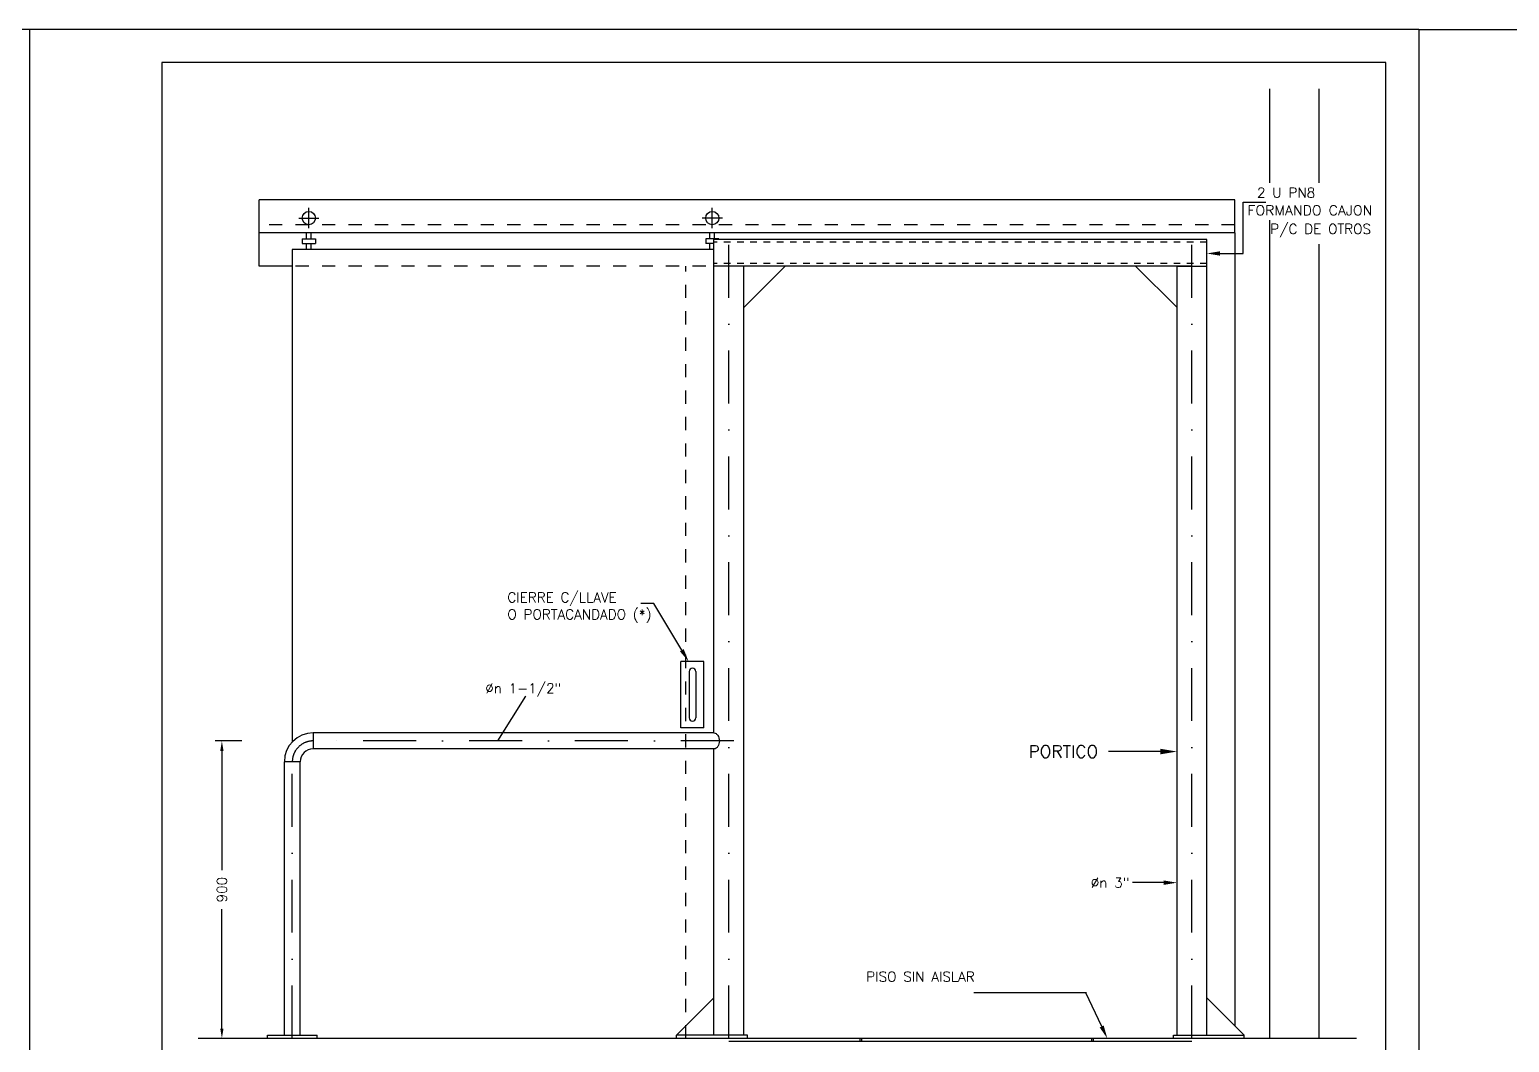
# Model space of a CAD drawing. Extents: x 2682 to 23682, y -29604 to -17724.
# Drawn here: x 11082 to 15556, y -20788 to -17724 of the extents above; entities that cross this region are included whole.
import ezdxf
from ezdxf import colors
from ezdxf.entities.mleader import LeaderData, LeaderLine
from ezdxf.enums import TextEntityAlignment as Align
from ezdxf.math import Vec2, Vec3

# ---------------------------------------------------------------- set-up
doc = ezdxf.new("R2010")
doc.units = 0
doc.header["$MEASUREMENT"] = 0
doc.header["$PDMODE"] = 33
for name, pattern in [('CEN20', [320, 160, -80, 0, -80]), ('PUN10', [40, 20, -20]), ('PUN20', [80, 40, -40])]:
    doc.linetypes.add(name, pattern=pattern)
doc.layers.get('0').update_dxf_attribs({"linetype": 'CONTINUOUS'})
doc.layers.get('DEFPOINTS').update_dxf_attribs({"linetype": 'CONTINUOUS'})
for name, color, linetype in [('0.6', 15, 'CONTINUOUS'), ('FI', 2, 'CONTINUOUS'), ('GR', 9, 'CONTINUOUS'), ('IS', 5, 'CONTINUOUS'), ('MA', 15, 'CONTINUOUS'), ('ME', 7, 'CONTINUOUS'), ('TF', 13, 'CONTINUOUS'), ('TX', 13, 'CONTINUOUS')]:
    doc.layers.add(name, color=color, linetype=linetype)
doc.styles.add('ROMANS', font='romans')
doc.styles.get("Standard").update_dxf_attribs({"font": 'ITALIC'})
doc.dimstyles.new('RPM 1-50', dxfattribs={"dimscale": 20, "dimtxt": 1.5, "dimasz": 1.5, "dimexe": 1, "dimexo": 2, "dimgap": 1, "dimtad": 0, "dimdec": 0, "dimtxsty": 'ROMANS', "dimcen": 1.5, "dimclrd": 256, "dimclre": 256, "dimclrt": 256, "dimadec": 0, "dimazin": 0, "dimtfac": 1, "dimtdec": 0, "dimtix": 1, "dimtmove": 2, "dimatfit": 0, "dimfxl": 1, "dimtolj": 1, "dimlwd": -1, "dimlwe": -1, "dimarcsym": 0})

# ---------------------------------------------------------------- blocks, each defined once
blk = doc.blocks.new('*D842')
at = {"layer": 'DEFPOINTS', "color": 0, "transparency": 16777216}
for p in [(11763.4, -19875.7), (11663.4, -20775.7), (11763.4, -20775.7)]:
    blk.add_point(p, dxfattribs=at)
at = {"layer": 'TX', "transparency": 16777216}
for p, q in [((11723.4, -19875.7), (11643.4, -19875.7)), ((11663.4, -19905.7), (11663.4, -20267.1)), ((11663.4, -20745.7), (11663.4, -20384.3)), ((11723.4, -20775.7), (11643.4, -20775.7))]:
    blk.add_line(p, q, dxfattribs=at)
for points in [[(11658.4, -19905.7), (11668.4, -19905.7), (11663.4, -19875.7)], [(11658.4, -20745.7), (11668.4, -20745.7), (11663.4, -20775.7)]]:
    blk.add_solid(points, dxfattribs=at)
at = {"layer": 'TX', "transparency": 16777216, "insert": (11663.4, -20325.7), "char_height": 30, "attachment_point": 5, "rotation": 90, "style": 'ROMANS'}
blk.add_mtext('\\A1;900', dxfattribs=at)

msp = doc.modelspace()

# ---------------------------------------------------------------- linework, layer by layer
for p, q in [((13366.07326, -18439.20198), (13241.07326, -18564.20198)), ((14551.07326, -18564.20198), (14426.07326, -18439.20198)), ((14501.07326, -19907.86247), (14344.10083, -19907.86247))]:
    msp.add_line(p, q)
msp.add_solid([(14501.07326, -19899.52914), (14501.07326, -19916.1958), (14551.07326, -19907.86247)])
at = {"layer": '0.6'}
for p, q in [((11482.0747, -17823.99649), (11482.0747, -23563.99649)), ((15182.0747, -17823.99649), (11482.0747, -17823.99649)), ((15182.0747, -23563.99649), (15182.0747, -17823.99649))]:
    msp.add_line(p, q, dxfattribs=at)
at = {"layer": 'FI'}
for p, q in [((11082.05496, -17723.99649), (6882.05496, -17723.99649)), ((11082.0747, -17723.99649), (11082.0747, -23663.99649)), ((11082.0747, -17723.99649), (11082.0747, -23663.99649)), ((15282.0747, -17723.99649), (11082.0747, -17723.99649)), ((15282.06483, -17723.99649), (19482.0747, -17723.99649)), ((15282.06483, -17723.99649), (15282.06483, -23663.99649)), ((15282.0747, -17723.99649), (15282.0747, -23663.99649)), ((15282.0747, -17723.99649), (15282.0747, -23663.99649)), ((15282.09444, -17723.99649), (15282.09444, -23663.99649)), ((14750.91236, -18401.28555), (14750.91236, -18245.82312)), ((14750.91236, -18245.82312), (14820.05341, -18245.82312)), ((11895.73924, -18294.20198), (11956.83355, -18294.20198)), ((11926.2864, -18324.74914), (11926.2864, -18263.65483)), ((13176.62042, -18294.20198), (13115.52611, -18294.20198)), ((13146.07326, -18324.74914), (13146.07326, -18263.65483)), ((11919.2864, -18357.20198), (11919.2864, -18339.20198)), ((11933.2864, -18357.20198), (11933.2864, -18339.20198)), ((13139.07326, -18357.20198), (13139.07326, -18339.20198)), ((13153.07326, -18357.20198), (13153.07326, -18339.20198)), ((11906.2864, -18357.20198), (11906.2864, -18371.20198)), ((11906.2864, -18357.20198), (11946.2864, -18357.20198)), ((11906.2864, -18371.20198), (11946.2864, -18371.20198)), ((11919.2864, -18389.20198), (11919.2864, -18371.20198)), ((11933.2864, -18389.20198), (11933.2864, -18371.20198)), ((11946.2864, -18357.20198), (11946.2864, -18371.20198)), ((13126.07326, -18357.20198), (13126.07326, -18371.20198)), ((13166.07326, -18357.20198), (13126.07326, -18357.20198)), ((13151.07326, -18371.20198), (13126.07326, -18371.20198)), ((13139.07326, -18389.20198), (13139.07326, -18371.20198)), ((13166.07326, -18357.20198), (13166.07326, -18359.20198)), ((14681.07326, -18401.28555), (14750.91236, -18401.28555))]:
    msp.add_line(p, q, dxfattribs=at)
at = {"layer": 'FI', "linetype": 'PUN20'}
for p, q in [((14726.07326, -18314.20198), (11776.2864, -18314.20198)), ((13366.07326, -18439.20198), (11876.2864, -18439.20198)), ((13066.07326, -20775.70198), (13066.07326, -18439.20198))]:
    msp.add_line(p, q, dxfattribs=at)
at = {"layer": 'FI', "linetype": 'PUN10'}
for p, q in [((14641.07326, -18367.20198), (13151.07326, -18367.20198)), ((14641.07326, -18431.20198), (13151.07326, -18431.20198))]:
    msp.add_line(p, q, dxfattribs=at)
at = {"layer": 'FI', "linetype": 'CEN20'}
for p, q in [((13196.07326, -20775.70198), (13196.07326, -18359.20198)), ((14596.07326, -20775.70198), (14596.07326, -18359.20198)), ((13211.06055, -19875.70198), (11939.2864, -19875.70198)), ((11876.2864, -20775.70198), (11876.2864, -19938.70198)), ((13593.57326, -20785.20198), (13593.57326, -20775.70198)), ((13598.57326, -20785.20198), (13598.57326, -20775.70198)), ((14293.57326, -20785.20198), (14293.57326, -20775.70198)), ((14293.57326, -20785.20198), (14293.57326, -20775.70198)), ((14298.57326, -20785.20198), (14298.57326, -20775.70198)), ((14298.57326, -20785.20198), (14298.57326, -20775.70198))]:
    msp.add_line(p, q, dxfattribs=at)
at = {"layer": 'FI'}
for centre in [(11926.2864, -18294.20198), (13146.07326, -18294.20198)]:
    msp.add_circle(centre, 20, dxfattribs=at)
at = {"layer": 'FI', "linetype": 'CEN20'}
msp.add_arc((11939.2864, -19938.70198), 63, 90, 180, dxfattribs=at)
at = {"layer": 'FI'}
msp.add_solid([(14681.07326, -18407.95221), (14681.07326, -18394.61888), (14641.07326, -18401.28555)], dxfattribs=at)
at = {"layer": 'GR'}
for p, q in [((14831.2864, -18187.08607), (14831.2864, -17903.35092)), ((14981.2864, -18187.08607), (14981.2864, -17903.35092)), ((14831.2864, -20775.70198), (14831.2864, -18300.54493)), ((14981.2864, -20775.70198), (14981.2864, -18373.58949))]:
    msp.add_line(p, q, dxfattribs=at)
at = {"layer": 'IS'}
msp.add_line((14596.07326, -20785.20198), (13196.07326, -20785.20198), dxfattribs=at)
at = {"layer": 'MA'}
for p, q in [((14981.2864, -20775.70198), (11592.0844, -20775.70198)), ((15093.5859, -20775.70198), (14783.78789, -20775.70198))]:
    msp.add_line(p, q, dxfattribs=at)
at = {"layer": 'ME'}
for p, q in [((14726.07326, -18239.20198), (11776.2864, -18239.20198)), ((11776.2864, -18339.20198), (11776.2864, -18239.20198)), ((14726.07326, -18339.20198), (14726.07326, -18239.20198)), ((14726.07326, -18339.20198), (11776.2864, -18339.20198)), ((11776.2864, -18439.20198), (11776.2864, -18339.20198)), ((14726.07326, -18339.20198), (14726.07326, -20737.70198)), ((13151.07326, -19851.70198), (13151.07326, -18359.20198)), ((14641.07326, -18359.20198), (13151.07326, -18359.20198)), ((14641.07326, -20765.70198), (14641.07326, -18359.20198)), ((11876.2864, -18389.20198), (11876.2864, -19878.70198)), ((13151.07326, -18389.20198), (11876.2864, -18389.20198)), ((11876.2864, -18439.20198), (11776.2864, -18439.20198)), ((13241.07326, -18439.20198), (13151.07326, -18439.20198)), ((14596.07326, -18439.20198), (13196.07326, -18439.20198)), ((13241.07326, -20765.70198), (13241.07326, -18439.20198)), ((14551.07326, -20765.70198), (14551.07326, -18439.20198)), ((14551.07326, -18439.20198), (14641.07326, -18439.20198)), ((13050.96407, -19835.70198), (13050.96407, -19635.70198)), ((13120.96407, -19635.70198), (13050.96407, -19635.70198)), ((13120.96407, -19835.70198), (13120.96407, -19635.70198)), ((13075.96407, -19665.70198), (13075.96407, -19805.70198)), ((13095.96407, -19665.70198), (13095.96407, -19805.70198)), ((11939.2864, -19851.70198), (11939.2864, -19899.70198)), ((13151.07326, -19851.70198), (11939.2864, -19851.70198)), ((13120.96407, -19835.70198), (13050.96407, -19835.70198)), ((13151.07326, -19899.70198), (11939.2864, -19899.70198)), ((13151.07326, -20765.70198), (13151.07326, -19899.70198)), ((11900.2864, -19938.70198), (11852.2864, -19938.70198)), ((11852.2864, -20765.70198), (11852.2864, -19938.70198)), ((11900.2864, -20765.70198), (11900.2864, -19938.70198)), ((13038.07326, -20765.70198), (13151.07326, -20652.70198)), ((14754.07326, -20765.70198), (14641.07326, -20652.70198)), ((11801.2864, -20765.70198), (11951.2864, -20765.70198)), ((13252.07326, -20765.70198), (13038.07326, -20765.70198)), ((13252.07326, -20775.70198), (13252.07326, -20765.70198)), ((14540.07326, -20765.70198), (14754.07326, -20765.70198)), ((14540.07326, -20775.70198), (14540.07326, -20765.70198))]:
    msp.add_line(p, q, dxfattribs=at)
at = {"layer": 'ME', "linetype": 'CEN20'}
for p, q in [((11801.2864, -20775.70198), (11801.2864, -20765.70198)), ((11951.2864, -20775.70198), (11951.2864, -20765.70198)), ((13038.07326, -20775.70198), (13038.07326, -20765.70198)), ((14754.07326, -20775.70198), (14754.07326, -20765.70198))]:
    msp.add_line(p, q, dxfattribs=at)
at = {"layer": 'ME'}
msp.add_lwpolyline([(13151.07326, -19851.70198, -0.1446159492), (13157.49494, -19853.59901, -0.1071756425), (13163.10223, -19859.23576, -0.0776920548), (13166.31943, -19866.55424, -0.0648651807), (13167.51118, -19875.70198, -0.0648651807), (13166.31943, -19884.84973, -0.0776920548), (13163.10223, -19892.16821, -0.1071756425), (13157.49494, -19897.80496, -0.1446159492), (13151.07326, -19899.70198, -0.1446159492)], format="xyb", dxfattribs=at)
for centre, start, end in [((13085.96407, -19665.70198), 0, 180), ((13085.96407, -19805.70198), 180, 0)]:
    msp.add_arc(centre, 10, start, end, dxfattribs=at)
at = {"layer": 'ME', "linetype": 'Continuous'}
for radius in [87, 39]:
    msp.add_arc((11939.2864, -19938.70198), radius, 90, 180, dxfattribs=at)
at = {"layer": 'TF'}
for p, q in [((12969.71962, -19460.37555), (12929.71962, -19460.37555)), ((13053.99311, -19601.36774), (12969.71962, -19460.37555)), ((14511.07326, -20304.39942), (14416.58866, -20304.39942)), ((14277.06521, -20637.53144), (13937.06521, -20637.53144)), ((14323.36979, -20739.53119), (14275.2094, -20637.53144))]:
    msp.add_line(p, q, dxfattribs=at)
for points in [[(13048.27073, -19604.7881), (13059.71548, -19597.94738), (13074.51528, -19635.70198)], [(14511.07326, -20311.06609), (14511.07326, -20297.73275), (14551.07326, -20304.39942)], [(14317.34132, -20742.37761), (14329.39825, -20736.68478), (14340.44825, -20775.70198)]]:
    msp.add_solid(points, dxfattribs=at)

# ---------------------------------------------------------------- texts
at = {"style": 'ROMANS'}
msp.add_text('PORTICO', height=37.5, dxfattribs=at).set_placement((14312.85083, -19907.86247), align=Align.MIDDLE_RIGHT)
at = {"layer": 'FI', "style": 'ROMANS'}
msp.add_text('2 U PN8', height=30, dxfattribs=at).set_placement((14792.83377, -18217.31243), align=Align.MIDDLE_LEFT)
at = {"layer": 'FI', "style": 'ROMANS', "width": 0.930559}
msp.add_text('FORMANDO CAJON', height=30, dxfattribs=at).set_placement((14764.1649, -18285.70808), (15141.70607, -18285.70808), align=Align.FIT)
at = {"layer": 'FI', "style": 'ROMANS'}
msp.add_text('P/C DE OTROS', height=30, dxfattribs=at).set_placement((15137.66633, -18326.90964), align=Align.MIDDLE_RIGHT)
at = {"layer": 'TF', "style": 'ROMANS'}
for s, p in [('CIERRE C/LLAVE', (12526.49924, -19441.59867)), ('O PORTACANDADO (*)', (12526.49924, -19492.96807)), ('%%Cn 1-1/2"', (12459.62674, -19716.53144)), ('%%Cn 3"', (14290.40666, -20304.39942)), ('PISO SIN AISLAR', (13611.6947, -20588.88152))]:
    msp.add_text(s, height=30, dxfattribs=at).set_placement(p, align=Align.MIDDLE_LEFT)

# ---------------------------------------------------------------- dimensions: what is measured, and where the dimension line sits
at = {"layer": 'TX'}
dim = msp.add_linear_dim(base=(11663.41055, -20775.70198), p1=(11763.41055, -19875.70198), p2=(11763.41055, -20775.70198), angle=90, dimstyle='RPM 1-50', dxfattribs=at)
dim.commit()
dim.dimension.update_dxf_attribs({"geometry": '*D842', "text_midpoint": (11663.41055, -20325.70198)})

# ---------------------------------------------------------------- leaders
at = {"layer": 'TF'}
ml = msp.add_multileader_mtext('Standard', dxfattribs=at)
ml.set_content('', color=256)
ml.set_leader_properties()
ml.build(insert=Vec2(0, 0))
ml.multileader.update_dxf_attribs({"text_right_attachment_type": 6, "dogleg_length": 0.36, "arrow_head_size": 0.18})
ctx = ml.context
ctx.base_point, ctx.char_height, ctx.arrow_head_size, ctx.landing_gap_size, ctx.plane_origin = Vec3(12582.29929, -19740.78461), 0.18, 0.18, 0.09, Vec3(12497.18563, -19875.70198)
ctx.right_attachment = 6
notes = []
notes.append((ctx, [(0, (1, 1, 0), (12581.93929, -19740.78461), (1, 0), 0.36, [(0, [(12497.18563, -19875.70198)], 0, [])])]))
ctx.mtext.insert, ctx.mtext.flow_direction = Vec3(12582.38929, -19740.69461), 5
for ctx, leaders in notes:
    for number, flags, end, landing, length, lines in leaders:
        leader = LeaderData()
        leader.index, (leader.has_last_leader_line, leader.has_dogleg_vector, leader.attachment_direction) = number, flags
        leader.last_leader_point, leader.dogleg_vector, leader.dogleg_length = Vec3(end), Vec3(landing), length
        for number, points, colour, breaks in lines:
            line = LeaderLine()
            line.index, line.vertices, line.color, line.breaks = number, Vec3.list(points), colors.encode_raw_color(colour), breaks
            leader.lines.append(line)
        ctx.leaders.append(leader)

doc.saveas('drawing.dxf')
